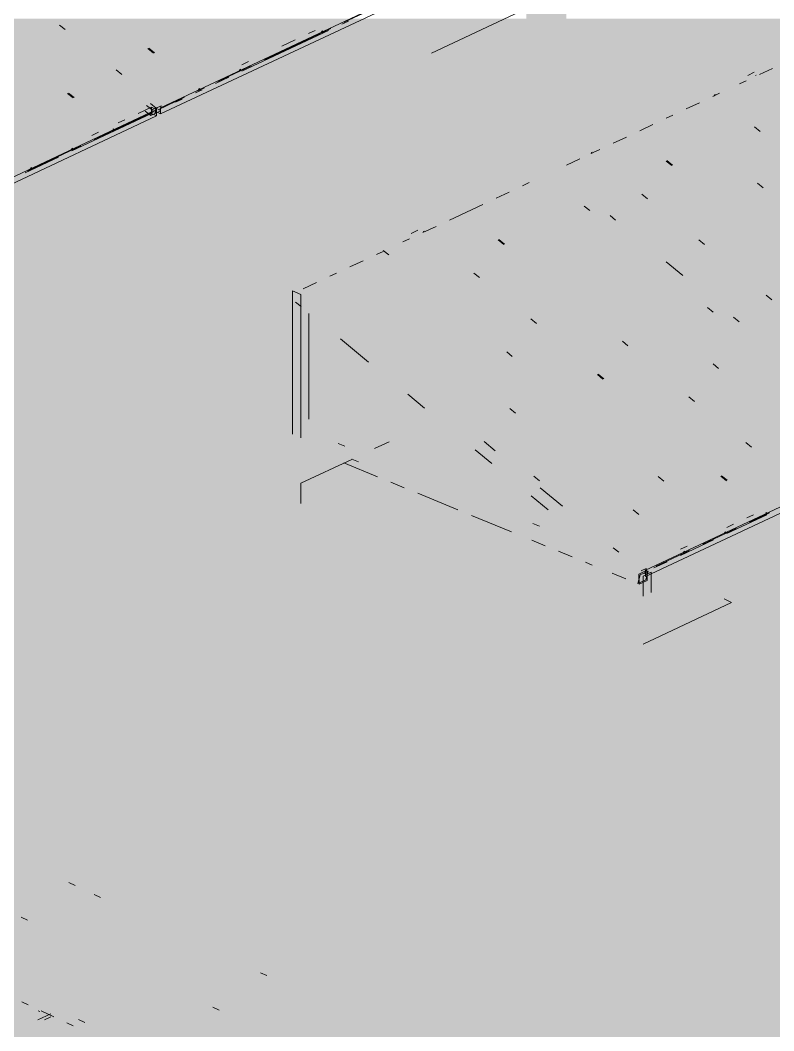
# Model space of a CAD drawing. Header units: millimetres. Extents: x 5 to 1315, y 5 to 292.
# Drawn here: x 1111.64 to 1117.88, y 227.29 to 235.65 of the extents above; entities that cross this region are included whole.
import ezdxf

# ---------------------------------------------------------------- set-up
doc = ezdxf.new("R2010")
doc.units = ezdxf.units.MM
doc.layers.add('EXISTING', color=7, linetype='Continuous')
doc.layers.add('IMAGES', color=7, linetype='Continuous')

# ---------------------------------------------------------------- blocks, each defined once
blk = doc.blocks.new('SHEET_03')
at = {"layer": 'EXISTING', "color": 250, "lineweight": 9}
for p, q in [((212.7993, 234.9302), (214.8357, 235.8862)), ((212.7993, 234.8781), (214.8357, 235.8342)), ((214.3195, 235.6374), (214.7599, 235.8441)), ((215.0427, 235.3828), (215.7761, 235.7272)), ((212.0102, 235.5767), (211.9635, 235.6138)), ((213.6591, 235.3274), (214.2095, 235.5857)), ((214.2987, 235.6212), (214.3537, 235.647)), ((213.4731, 235.2336), (214.1886, 235.5695)), ((213.9134, 235.4924), (213.8034, 235.4407)), ((214.0786, 235.5699), (214.0235, 235.544)), ((214.1336, 235.5638), (214.1319, 235.5565)), ((214.1319, 235.5565), (214.1386, 235.5596)), ((214.1403, 235.5669), (214.1336, 235.5638)), ((214.1386, 235.5596), (214.1403, 235.5669)), ((212.6949, 235.4194), (212.7416, 235.3823)), ((212.7483, 235.3855), (212.7015, 235.4225)), ((212.4775, 235.206), (212.4307, 235.243)), ((213.2738, 235.1465), (213.549, 235.2757)), ((213.4548, 235.2451), (213.4531, 235.2378)), ((213.4531, 235.2378), (213.4598, 235.241)), ((213.4614, 235.2482), (213.4548, 235.2451)), ((213.4598, 235.241), (213.4614, 235.2482)), ((213.5282, 235.3115), (213.4731, 235.2856)), ((217.756, 235.2043), (217.8661, 235.2559)), ((213.253, 235.1303), (213.3631, 235.1819)), ((217.7143, 235.2238), (217.6593, 235.198)), ((217.7235, 235.1961), (217.7302, 235.1993)), ((213.0879, 235.0527), (213.1429, 235.0786)), ((213.1087, 235.069), (213.1637, 235.0948)), ((213.1154, 235.0858), (213.1137, 235.0785)), ((213.1137, 235.0785), (213.1204, 235.0816)), ((213.122, 235.0889), (213.1154, 235.0858)), ((213.1204, 235.0816), (213.122, 235.0889)), ((217.5909, 235.1267), (217.6459, 235.1526)), ((212.0294, 235.048), (212.0762, 235.0109)), ((212.0828, 235.0141), (212.0361, 235.0511)), ((212.7785, 234.9139), (212.9986, 235.0173)), ((212.9228, 234.9752), (212.9778, 235.0011)), ((217.3707, 235.0234), (217.4258, 235.0492)), ((217.3823, 235.0296), (217.3841, 235.0368)), ((217.389, 235.0328), (217.3823, 235.0296)), ((217.3841, 235.0368), (217.3908, 235.0399)), ((217.3908, 235.0399), (217.389, 235.0328)), ((210.7296, 233.9585), (212.766, 234.9145)), ((212.7243, 234.9341), (212.6142, 234.8824)), ((212.6828, 234.9483), (212.7295, 234.9112)), ((212.7161, 234.964), (212.7629, 234.9269)), ((212.7295, 234.9112), (212.7191, 234.8658)), ((212.7243, 234.9341), (212.766, 234.9145)), ((212.7243, 234.882), (212.7243, 234.9341)), ((212.7712, 234.9308), (212.7295, 234.9112)), ((212.7629, 234.9269), (212.7524, 234.8814)), ((212.7607, 234.8853), (212.7712, 234.9308)), ((212.8045, 234.9464), (212.7629, 234.9269)), ((212.766, 234.9145), (212.766, 234.8625)), ((212.7941, 234.901), (212.8045, 234.9464)), ((212.7993, 234.8781), (212.7993, 234.9302)), ((217.1506, 234.92), (217.2606, 234.9717)), ((210.7296, 233.9064), (212.766, 234.8625)), ((212.0638, 234.572), (212.7243, 234.882)), ((212.2498, 234.6657), (212.7451, 234.8983)), ((212.5041, 234.8307), (212.4491, 234.8049)), ((212.7191, 234.8658), (212.6723, 234.9028)), ((212.7191, 234.8658), (212.7607, 234.8853)), ((212.766, 234.8625), (212.7243, 234.882)), ((212.7524, 234.8814), (212.7941, 234.901)), ((212.7576, 234.8977), (212.7993, 234.8781)), ((216.9854, 234.8425), (217.0405, 234.8684)), ((212.4099, 234.7546), (212.4032, 234.7514)), ((212.4082, 234.7473), (212.4099, 234.7546)), ((216.7653, 234.7392), (216.8754, 234.7908)), ((217.7625, 234.7344), (217.716, 234.7726)), ((212.284, 234.7274), (212.229, 234.7015)), ((216.5451, 234.6358), (216.6552, 234.6875)), ((211.6994, 234.4073), (212.1397, 234.6141)), ((212.0638, 234.5921), (212.0622, 234.5848)), ((212.0622, 234.5848), (212.0688, 234.5879)), ((212.0705, 234.5952), (212.0638, 234.5921)), ((212.0688, 234.5879), (212.0705, 234.5952)), ((216.38, 234.5583), (216.4351, 234.5841)), ((211.6786, 234.3911), (211.9538, 234.5203)), ((216.1599, 234.4549), (216.27, 234.5066)), ((216.3641, 234.5516), (216.3659, 234.5588)), ((216.3708, 234.5547), (216.3641, 234.5516)), ((216.3659, 234.5588), (216.3726, 234.5619)), ((216.3726, 234.5619), (216.3708, 234.5547)), ((216.9841, 234.489), (217.0305, 234.4508)), ((217.0372, 234.4539), (216.9907, 234.4921)), ((211.7244, 234.4327), (211.7228, 234.4255)), ((211.7228, 234.4255), (211.7294, 234.4286)), ((211.7311, 234.4359), (211.7244, 234.4327)), ((211.7294, 234.4286), (211.7311, 234.4359)), ((215.7963, 234.2842), (215.8513, 234.3101)), ((217.7416, 234.3046), (217.788, 234.2665)), ((215.5762, 234.1809), (215.6862, 234.2326)), ((216.784, 234.2151), (216.8305, 234.1769)), ((215.1909, 234), (215.4661, 234.1292)), ((216.3056, 234.1166), (216.3521, 234.0785)), ((216.5665, 233.9991), (216.52, 234.0373)), ((214.9291, 233.9162), (214.874, 233.8904)), ((214.9707, 233.8967), (215.0808, 233.9483)), ((214.9732, 233.8986), (214.975, 233.9058)), ((214.975, 233.9058), (214.9817, 233.9089)), ((214.8056, 233.8191), (214.8607, 233.845)), ((215.5931, 233.836), (215.6396, 233.7978)), ((215.6462, 233.8009), (215.5998, 233.8391)), ((217.3017, 233.7982), (217.2553, 233.8363)), ((214.5855, 233.7158), (214.6405, 233.7416)), ((214.6887, 233.7114), (214.6423, 233.7496)), ((214.3653, 233.6124), (214.4754, 233.6641)), ((217.1239, 233.5409), (216.9846, 233.6554)), ((213.98, 233.4316), (214.0901, 233.4832)), ((214.2002, 233.5349), (214.2552, 233.5608)), ((215.3931, 233.5621), (215.4395, 233.5239)), ((213.8925, 233.4153), (213.9592, 233.384)), ((213.8925, 232.2289), (213.8925, 233.4153)), ((213.9633, 233.284), (213.9168, 233.3222)), ((213.9592, 233.384), (213.9592, 232.1976)), ((217.8592, 233.3399), (217.8127, 233.3781)), ((217.3276, 233.2765), (217.3741, 233.2383)), ((214.0259, 232.3538), (214.0259, 233.228)), ((215.9108, 233.1451), (215.8643, 233.1833)), ((217.5885, 233.159), (217.542, 233.1972)), ((214.5207, 232.8258), (214.2884, 233.0167)), ((216.6683, 232.9608), (216.6218, 232.999)), ((215.7107, 232.8712), (215.6643, 232.9094)), ((217.3726, 232.8115), (217.4191, 232.7733)), ((216.4151, 232.7219), (216.4615, 232.6838)), ((216.4682, 232.6869), (216.4218, 232.7251)), ((214.9853, 232.4439), (214.8459, 232.5585)), ((217.1726, 232.5376), (217.219, 232.4994)), ((215.6898, 232.4415), (215.7363, 232.4033)), ((214.3244, 232.1291), (214.2688, 232.152)), ((214.5704, 232.1091), (214.6926, 232.1665)), ((215.477, 232.1677), (215.57, 232.0913)), ((217.6903, 232.1207), (217.6438, 232.1588)), ((215.5427, 231.9857), (215.4034, 232.1002)), ((213.9592, 231.8221), (214.387, 232.023)), ((214.5942, 231.8763), (214.3164, 231.9904)), ((214.4386, 231.9989), (214.3831, 232.0217)), ((216.8138, 231.1021), (218.8502, 232.0581)), ((216.8138, 231.0501), (218.8502, 232.0061)), ((213.9592, 231.8221), (213.9592, 231.6556)), ((214.8165, 231.785), (214.7053, 231.8306)), ((215.9368, 231.8436), (215.8904, 231.8818)), ((216.965, 231.8402), (216.9185, 231.8784)), ((217.4371, 231.8818), (217.4836, 231.8436)), ((217.4902, 231.8468), (217.4438, 231.8849)), ((215.261, 231.6024), (214.9276, 231.7393)), ((215.9416, 231.7858), (216.1274, 231.6331)), ((216.0073, 231.6038), (215.8679, 231.7183)), ((216.7118, 231.6013), (216.7583, 231.5631)), ((217.4876, 231.4055), (217.8179, 231.5606)), ((217.7078, 231.5609), (217.6527, 231.5351)), ((217.6736, 231.4993), (217.8387, 231.5768)), ((217.8154, 231.5794), (217.8087, 231.5763)), ((217.8136, 231.5723), (217.8154, 231.5794)), ((215.7055, 231.4199), (215.3721, 231.5568)), ((215.9357, 231.4673), (215.8801, 231.4902)), ((217.5427, 231.4834), (217.4876, 231.4576)), ((217.2883, 231.3184), (217.5635, 231.4476)), ((217.4693, 231.417), (217.4675, 231.4098)), ((217.4675, 231.4098), (217.4742, 231.4129)), ((217.476, 231.4201), (217.4693, 231.417)), ((217.4742, 231.4129), (217.476, 231.4201)), ((215.9833, 231.3058), (215.8722, 231.3514)), ((217.1024, 231.2247), (217.3776, 231.3539)), ((216.2056, 231.2145), (216.0944, 231.2601)), ((216.5455, 231.2894), (216.592, 231.2512)), ((216.903, 231.1375), (217.1782, 231.2667)), ((217.1574, 231.3025), (217.1024, 231.2767)), ((217.1299, 231.2576), (217.1281, 231.2505)), ((217.1281, 231.2505), (217.1348, 231.2536)), ((217.1366, 231.2608), (217.1299, 231.2576)), ((217.1348, 231.2536), (217.1366, 231.2608)), ((216.3722, 231.146), (216.3167, 231.1688)), ((216.8822, 231.1213), (216.9923, 231.173)), ((216.6501, 231.0319), (216.5389, 231.0775)), ((216.7687, 231.0644), (216.7506, 230.9928)), ((216.8247, 231.1022), (216.7581, 231.0709)), ((216.7581, 231.0709), (216.7612, 230.9863)), ((216.8354, 231.0957), (216.7687, 231.0644)), ((216.8195, 231.118), (216.7778, 231.0985)), ((216.793, 231.0546), (216.8596, 231.0859)), ((216.8081, 231.0733), (216.8195, 231.118)), ((216.8138, 231.0501), (216.8138, 231.1021)), ((216.8172, 231.0241), (216.8354, 231.0957)), ((216.8279, 231.0176), (216.8247, 231.1022)), ((216.8596, 230.9193), (216.8596, 231.0859)), ((216.7506, 230.9928), (216.8172, 231.0241)), ((216.7612, 230.9863), (216.8279, 231.0176)), ((216.793, 231.0546), (216.793, 230.888)), ((216.793, 230.9507), (216.793, 231.0339)), ((216.793, 230.4918), (217.5264, 230.8361)), ((217.5264, 230.8361), (217.4653, 230.8648)), ((212.0914, 228.4928), (212.0385, 228.5177)), ((212.303, 228.3935), (212.2501, 228.4183)), ((211.6442, 228.2332), (211.6971, 228.2084)), ((213.6783, 227.7478), (213.6254, 227.7726)), ((211.7043, 227.5077), (211.6513, 227.5326)), ((213.2311, 227.4882), (213.284, 227.4634)), ((211.7843, 227.3831), (211.8909, 227.4332)), ((211.7855, 227.4571), (211.7989, 227.4508)), ((211.9164, 227.4081), (211.8104, 227.4579)), ((211.8376, 227.3832), (211.8909, 227.4082)), ((212.1732, 227.3605), (212.1203, 227.3853)), ((212.0754, 227.3335), (212.0224, 227.3584))]:
    blk.add_line(p, q, dxfattribs=at)
at = {"layer": 'IMAGES', "color": 7}
for points in [[(215.8258, 235.5), (215.9924, 235.5), (215.8258, 235.8333), (215.9924, 235.8333)], [(215.9924, 235.5), (216.1591, 235.5), (215.9924, 235.8333), (216.1591, 235.8333)], [(211.4933, 235.5), (212.993, 235.5), (211.4933, 235.6667), (212.993, 235.6667)], [(212.993, 235.5), (213.1596, 235.5), (212.993, 235.6667), (213.1596, 235.6667)], [(213.1596, 235.5), (214.1595, 235.5), (213.1596, 235.6667), (214.1595, 235.6667)], [(214.1595, 235.5), (214.3261, 235.5), (214.1595, 235.6667), (214.3261, 235.6667)], [(214.3261, 235.5), (214.4927, 235.5), (214.3261, 235.6667), (214.4927, 235.6667)], [(214.4927, 235.5), (215.8258, 235.5), (214.4927, 235.6667), (215.8258, 235.6667)], [(216.1591, 235.5), (217.9921, 235.5), (216.1591, 235.6667), (217.9921, 235.6667)], [(210.6601, 235.3333), (211.9932, 235.3333), (210.6601, 235.5), (211.9932, 235.5)], [(211.9932, 235.3333), (212.3265, 235.3333), (211.9932, 235.5), (212.3265, 235.5)], [(212.3265, 235.3333), (213.4929, 235.3333), (212.3265, 235.5), (213.4929, 235.5)], [(213.4929, 235.3333), (213.8262, 235.3333), (213.4929, 235.5), (213.8262, 235.5)], [(213.8262, 235.3333), (213.9928, 235.3333), (213.8262, 235.5), (213.9928, 235.5)], [(213.9928, 235.3333), (214.1595, 235.3333), (213.9928, 235.5), (214.1595, 235.5)], [(214.1595, 235.3333), (214.3261, 235.3333), (214.1595, 235.5), (214.3261, 235.5)], [(214.3261, 235.3333), (214.4927, 235.3333), (214.3261, 235.5), (214.4927, 235.5)], [(214.4927, 235.3333), (214.6594, 235.3333), (214.4927, 235.5), (214.6594, 235.5)], [(214.6594, 235.3333), (215.3259, 235.3333), (214.6594, 235.5), (215.3259, 235.5)], [(215.3259, 235.3333), (215.4925, 235.3333), (215.3259, 235.5), (215.4925, 235.5)], [(215.4925, 235.3333), (215.6592, 235.3333), (215.4925, 235.5), (215.6592, 235.5)], [(215.6592, 235.3333), (215.8258, 235.3333), (215.6592, 235.5), (215.8258, 235.5)], [(215.8258, 235.3333), (215.9924, 235.3333), (215.8258, 235.5), (215.9924, 235.5)], [(215.9924, 235.3333), (217.6588, 235.3333), (215.9924, 235.5), (217.6588, 235.5)], [(217.6588, 235.3333), (217.9921, 235.3333), (217.6588, 235.5), (217.9921, 235.5)], [(209.1604, 235.1667), (212.1598, 235.1667), (209.1604, 235.3333), (212.1598, 235.3333)], [(212.1598, 235.1667), (212.3265, 235.1667), (212.1598, 235.3333), (212.3265, 235.3333)], [(212.3265, 235.1667), (212.8264, 235.1667), (212.3265, 235.3333), (212.8264, 235.3333)], [(212.8264, 234.8333), (212.993, 234.8333), (212.8264, 235.3333), (212.993, 235.3333)], [(212.993, 235.1667), (213.1596, 235.1667), (212.993, 235.3333), (213.1596, 235.3333)], [(213.1596, 235.1667), (213.4929, 235.1667), (213.1596, 235.3333), (213.4929, 235.3333)], [(213.4929, 235.1667), (213.8262, 235.1667), (213.4929, 235.3333), (213.8262, 235.3333)], [(213.8262, 235.1667), (213.9928, 235.1667), (213.8262, 235.3333), (213.9928, 235.3333)], [(213.9928, 235.1667), (214.1595, 235.1667), (213.9928, 235.3333), (214.1595, 235.3333)], [(214.1595, 235.1667), (214.3261, 235.1667), (214.1595, 235.3333), (214.3261, 235.3333)], [(214.3261, 235.1667), (214.4927, 235.1667), (214.3261, 235.3333), (214.4927, 235.3333)], [(214.4927, 235.1667), (214.6594, 235.1667), (214.4927, 235.3333), (214.6594, 235.3333)], [(214.6594, 235.1667), (214.826, 235.1667), (214.6594, 235.3333), (214.826, 235.3333)], [(214.826, 235.1667), (215.1593, 235.1667), (214.826, 235.3333), (215.1593, 235.3333)], [(215.1593, 235.1667), (215.3259, 235.1667), (215.1593, 235.3333), (215.3259, 235.3333)], [(215.3259, 235.1667), (215.4925, 235.1667), (215.3259, 235.3333), (215.4925, 235.3333)], [(215.4925, 235.1667), (215.6592, 235.1667), (215.4925, 235.3333), (215.6592, 235.3333)], [(215.6592, 235.1667), (215.8258, 235.1667), (215.6592, 235.3333), (215.8258, 235.3333)], [(215.8258, 235.1667), (217.3255, 235.1667), (215.8258, 235.3333), (217.3255, 235.3333)], [(217.3255, 235.1667), (217.4922, 235.1667), (217.3255, 235.3333), (217.4922, 235.3333)], [(217.4922, 235.1667), (217.6588, 235.1667), (217.4922, 235.3333), (217.6588, 235.3333)], [(217.6588, 235.1667), (217.9921, 235.1667), (217.6588, 235.3333), (217.9921, 235.3333)], [(210.4935, 235), (212.3265, 235), (210.4935, 235.1667), (212.3265, 235.1667)], [(212.3265, 235), (212.4931, 235), (212.3265, 235.1667), (212.4931, 235.1667)], [(212.4931, 235), (212.6597, 235), (212.4931, 235.1667), (212.6597, 235.1667)], [(212.6597, 234.8333), (212.8264, 234.8333), (212.6597, 235.1667), (212.8264, 235.1667)], [(212.993, 235), (213.3263, 235), (212.993, 235.1667), (213.3263, 235.1667)], [(213.3263, 235), (213.6595, 235), (213.3263, 235.1667), (213.6595, 235.1667)], [(213.6595, 235), (213.8262, 235), (213.6595, 235.1667), (213.8262, 235.1667)], [(213.8262, 235), (213.9928, 235), (213.8262, 235.1667), (213.9928, 235.1667)], [(213.9928, 235), (214.1595, 235), (213.9928, 235.1667), (214.1595, 235.1667)], [(214.1595, 235), (214.6594, 235), (214.1595, 235.1667), (214.6594, 235.1667)], [(214.6594, 235), (214.826, 235), (214.6594, 235.1667), (214.826, 235.1667)], [(214.826, 235), (215.1593, 235), (214.826, 235.1667), (215.1593, 235.1667)], [(215.1593, 235), (215.4925, 235), (215.1593, 235.1667), (215.4925, 235.1667)], [(215.4925, 235), (216.8256, 235), (215.4925, 235.1667), (216.8256, 235.1667)], [(216.8256, 235), (217.1589, 235), (216.8256, 235.1667), (217.1589, 235.1667)], [(217.1589, 235), (217.3255, 235), (217.1589, 235.1667), (217.3255, 235.1667)], [(217.3255, 235), (217.4922, 235), (217.3255, 235.1667), (217.4922, 235.1667)], [(217.4922, 235), (217.6588, 235), (217.4922, 235.1667), (217.6588, 235.1667)], [(217.6588, 235), (218.3253, 235), (217.6588, 235.1667), (218.3253, 235.1667)], [(211.4933, 234.8333), (211.8266, 234.8333), (211.4933, 235), (211.8266, 235)], [(211.8266, 234.8333), (212.3265, 234.8333), (211.8266, 235), (212.3265, 235)], [(212.3265, 234.8333), (212.6597, 234.8333), (212.3265, 235), (212.6597, 235)], [(212.993, 234.8333), (213.1596, 234.8333), (212.993, 235), (213.1596, 235)], [(213.1596, 234.8333), (213.3263, 234.8333), (213.1596, 235), (213.3263, 235)], [(213.3263, 234.8333), (213.4929, 234.8333), (213.3263, 235), (213.4929, 235)], [(213.4929, 234.8333), (213.8262, 234.8333), (213.4929, 235), (213.8262, 235)], [(213.8262, 234.8333), (216.4924, 234.8333), (213.8262, 235), (216.4924, 235)], [(216.4924, 234.8333), (216.659, 234.8333), (216.4924, 235), (216.659, 235)], [(216.659, 234.8333), (216.8256, 234.8333), (216.659, 235), (216.8256, 235)], [(216.8256, 234.8333), (216.9923, 234.8333), (216.8256, 235), (216.9923, 235)], [(216.9923, 234.8333), (217.1589, 234.8333), (216.9923, 235), (217.1589, 235)], [(217.1589, 234.8333), (217.3255, 234.8333), (217.1589, 235), (217.3255, 235)], [(217.3255, 234.8333), (218.3253, 234.8333), (217.3255, 235), (218.3253, 235)], [(210.9934, 234.6667), (212.1598, 234.6667), (210.9934, 234.8333), (212.1598, 234.8333)], [(212.1598, 234.6667), (212.4931, 234.6667), (212.1598, 234.8333), (212.4931, 234.8333)], [(212.4931, 234.6667), (212.6597, 234.6667), (212.4931, 234.8333), (212.6597, 234.8333)], [(212.6597, 234.6667), (212.8264, 234.6667), (212.6597, 234.8333), (212.8264, 234.8333)], [(212.8264, 234.6667), (212.993, 234.6667), (212.8264, 234.8333), (212.993, 234.8333)], [(212.993, 234.6667), (213.1596, 234.6667), (212.993, 234.8333), (213.1596, 234.8333)], [(213.1596, 234.6667), (213.3263, 234.6667), (213.1596, 234.8333), (213.3263, 234.8333)], [(213.3263, 234.6667), (216.3257, 234.6667), (213.3263, 234.8333), (216.3257, 234.8333)], [(216.3257, 234.6667), (216.4924, 234.6667), (216.3257, 234.8333), (216.4924, 234.8333)], [(216.4924, 234.6667), (216.659, 234.6667), (216.4924, 234.8333), (216.659, 234.8333)], [(216.659, 234.6667), (216.8256, 234.6667), (216.659, 234.8333), (216.8256, 234.8333)], [(216.8256, 234.6667), (216.9923, 234.6667), (216.8256, 234.8333), (216.9923, 234.8333)], [(216.9923, 234.6667), (218.1587, 234.6667), (216.9923, 234.8333), (218.1587, 234.8333)], [(211.4933, 234.5), (211.8266, 234.5), (211.4933, 234.6667), (211.8266, 234.6667)], [(211.8266, 234.5), (211.9932, 234.5), (211.8266, 234.6667), (211.9932, 234.6667)], [(211.9932, 234.5), (212.1598, 234.5), (211.9932, 234.6667), (212.1598, 234.6667)], [(212.1598, 234.5), (212.3265, 234.5), (212.1598, 234.6667), (212.3265, 234.6667)], [(212.3265, 234.5), (212.4931, 234.5), (212.3265, 234.6667), (212.4931, 234.6667)], [(212.4931, 234.5), (212.6597, 234.5), (212.4931, 234.6667), (212.6597, 234.6667)], [(212.6597, 234.5), (212.8264, 234.5), (212.6597, 234.6667), (212.8264, 234.6667)], [(212.8264, 234.5), (212.993, 234.5), (212.8264, 234.6667), (212.993, 234.6667)], [(212.993, 234.5), (215.9924, 234.5), (212.993, 234.6667), (215.9924, 234.6667)], [(215.9924, 234.5), (216.1591, 234.5), (215.9924, 234.6667), (216.1591, 234.6667)], [(216.1591, 234.5), (216.3257, 234.5), (216.1591, 234.6667), (216.3257, 234.6667)], [(216.3257, 234.5), (216.4924, 234.5), (216.3257, 234.6667), (216.4924, 234.6667)], [(216.4924, 234.3333), (216.659, 234.3333), (216.4924, 234.6667), (216.659, 234.6667)], [(216.659, 234.5), (217.3255, 234.5), (216.659, 234.6667), (217.3255, 234.6667)], [(217.3255, 234.5), (217.4922, 234.5), (217.3255, 234.6667), (217.4922, 234.6667)], [(217.4922, 234.5), (218.8253, 234.5), (217.4922, 234.6667), (218.8253, 234.6667)], [(211.4933, 234.3333), (211.8266, 234.3333), (211.4933, 234.5), (211.8266, 234.5)], [(211.8266, 234.3333), (211.9932, 234.3333), (211.8266, 234.5), (211.9932, 234.5)], [(211.9932, 234.3333), (212.1598, 234.3333), (211.9932, 234.5), (212.1598, 234.5)], [(212.1598, 234.3333), (212.3265, 234.3333), (212.1598, 234.5), (212.3265, 234.5)], [(212.3265, 234.3333), (212.6597, 234.3333), (212.3265, 234.5), (212.6597, 234.5)], [(212.6597, 234.3333), (215.3259, 234.3333), (212.6597, 234.5), (215.3259, 234.5)], [(215.3259, 234.3333), (215.4925, 234.3333), (215.3259, 234.5), (215.4925, 234.5)], [(215.4925, 234.3333), (215.6592, 234.3333), (215.4925, 234.5), (215.6592, 234.5)], [(215.6592, 234.3333), (215.8258, 234.3333), (215.6592, 234.5), (215.8258, 234.5)], [(215.8258, 234.3333), (215.9924, 234.3333), (215.8258, 234.5), (215.9924, 234.5)], [(215.9924, 234.3333), (216.1591, 234.3333), (215.9924, 234.5), (216.1591, 234.5)], [(216.1591, 234.3333), (216.3257, 234.3333), (216.1591, 234.5), (216.3257, 234.5)], [(216.3257, 234.3333), (216.4924, 234.3333), (216.3257, 234.5), (216.4924, 234.5)], [(216.659, 234.3333), (218.6586, 234.3333), (216.659, 234.5), (218.6586, 234.5)], [(211.4933, 234.1667), (211.8266, 234.1667), (211.4933, 234.3333), (211.8266, 234.3333)], [(211.8266, 234.1667), (211.9932, 234.1667), (211.8266, 234.3333), (211.9932, 234.3333)], [(211.9932, 234.1667), (212.1598, 234.1667), (211.9932, 234.3333), (212.1598, 234.3333)], [(212.1598, 234.1667), (212.3265, 234.1667), (212.1598, 234.3333), (212.3265, 234.3333)], [(212.3265, 234.1667), (215.1593, 234.1667), (212.3265, 234.3333), (215.1593, 234.3333)], [(215.1593, 234.1667), (215.3259, 234.1667), (215.1593, 234.3333), (215.3259, 234.3333)], [(215.3259, 234.1667), (215.4925, 234.1667), (215.3259, 234.3333), (215.4925, 234.3333)], [(215.4925, 234.1667), (215.6592, 234.1667), (215.4925, 234.3333), (215.6592, 234.3333)], [(215.6592, 234.1667), (215.8258, 234.1667), (215.6592, 234.3333), (215.8258, 234.3333)], [(215.8258, 234.1667), (215.9924, 234.1667), (215.8258, 234.3333), (215.9924, 234.3333)], [(215.9924, 234.1667), (217.8254, 234.1667), (215.9924, 234.3333), (217.8254, 234.3333)], [(217.8254, 234), (217.9921, 234), (217.8254, 234.3333), (217.9921, 234.3333)], [(211.4933, 234), (211.6599, 234), (211.4933, 234.1667), (211.6599, 234.1667)], [(211.6599, 234), (211.8266, 234), (211.6599, 234.1667), (211.8266, 234.1667)], [(211.8266, 234), (211.9932, 234), (211.8266, 234.1667), (211.9932, 234.1667)], [(211.9932, 234), (214.826, 234), (211.9932, 234.1667), (214.826, 234.1667)], [(214.826, 234), (215.1593, 234), (214.826, 234.1667), (215.1593, 234.1667)], [(215.1593, 234), (215.3259, 234), (215.1593, 234.1667), (215.3259, 234.1667)], [(215.3259, 234), (215.4925, 234), (215.3259, 234.1667), (215.4925, 234.1667)], [(215.4925, 234), (217.8254, 234), (215.4925, 234.1667), (217.8254, 234.1667)], [(211.4933, 233.8333), (211.6599, 233.8333), (211.4933, 234), (211.6599, 234)], [(211.6599, 233.8333), (214.4927, 233.8333), (211.6599, 234), (214.4927, 234)], [(214.4927, 233.8333), (214.6594, 233.8333), (214.4927, 234), (214.6594, 234)], [(214.6594, 233.8333), (214.826, 233.8333), (214.6594, 234), (214.826, 234)], [(214.826, 233.8333), (215.1593, 233.8333), (214.826, 234), (215.1593, 234)], [(215.1593, 233.8333), (216.4924, 233.8333), (215.1593, 234), (216.4924, 234)], [(216.4924, 233.8333), (216.659, 233.8333), (216.4924, 234), (216.659, 234)], [(216.659, 233.8333), (216.9923, 233.8333), (216.659, 234), (216.9923, 234)], [(216.9923, 233.8333), (217.1589, 233.8333), (216.9923, 234), (217.1589, 234)], [(217.1589, 233.8333), (217.6588, 233.8333), (217.1589, 234), (217.6588, 234)], [(217.6588, 233.8333), (217.8254, 233.8333), (217.6588, 234), (217.8254, 234)], [(217.8254, 233.8333), (219.1585, 233.8333), (217.8254, 234), (219.1585, 234)], [(211.4933, 233.5), (211.6599, 233.5), (211.4933, 233.8333), (211.6599, 233.8333)], [(211.6599, 233.5), (211.8266, 233.5), (211.6599, 233.8333), (211.8266, 233.8333)], [(211.8266, 233.6667), (213.9928, 233.6667), (211.8266, 233.8333), (213.9928, 233.8333)], [(213.9928, 233.6667), (214.1595, 233.6667), (213.9928, 233.8333), (214.1595, 233.8333)], [(214.1595, 233.6667), (214.4927, 233.6667), (214.1595, 233.8333), (214.4927, 233.8333)], [(214.4927, 233.6667), (214.6594, 233.6667), (214.4927, 233.8333), (214.6594, 233.8333)], [(214.6594, 233.6667), (214.826, 233.6667), (214.6594, 233.8333), (214.826, 233.8333)], [(214.826, 233.6667), (214.9926, 233.6667), (214.826, 233.8333), (214.9926, 233.8333)], [(214.9926, 233.6667), (215.1593, 233.6667), (214.9926, 233.8333), (215.1593, 233.8333)], [(215.1593, 233.6667), (215.6592, 233.6667), (215.1593, 233.8333), (215.6592, 233.8333)], [(215.6592, 233.6667), (215.8258, 233.6667), (215.6592, 233.8333), (215.8258, 233.8333)], [(215.8258, 233.6667), (216.659, 233.6667), (215.8258, 233.8333), (216.659, 233.8333)], [(216.659, 233.6667), (216.8256, 233.6667), (216.659, 233.8333), (216.8256, 233.8333)], [(216.8256, 233.6667), (218.3253, 233.6667), (216.8256, 233.8333), (218.3253, 233.8333)], [(211.8266, 233.5), (213.8262, 233.5), (211.8266, 233.6667), (213.8262, 233.6667)], [(213.8262, 233.5), (213.9928, 233.5), (213.8262, 233.6667), (213.9928, 233.6667)], [(213.9928, 233.5), (214.1595, 233.5), (213.9928, 233.6667), (214.1595, 233.6667)], [(214.1595, 233.5), (214.3261, 233.5), (214.1595, 233.6667), (214.3261, 233.6667)], [(214.3261, 233.5), (214.4927, 233.5), (214.3261, 233.6667), (214.4927, 233.6667)], [(214.4927, 233.5), (216.9923, 233.5), (214.4927, 233.6667), (216.9923, 233.6667)], [(216.9923, 233.3333), (217.1589, 233.3333), (216.9923, 233.6667), (217.1589, 233.6667)], [(217.1589, 233.5), (217.4922, 233.5), (217.1589, 233.6667), (217.4922, 233.6667)], [(217.4922, 233.5), (217.6588, 233.5), (217.4922, 233.6667), (217.6588, 233.6667)], [(217.6588, 233.5), (219.6584, 233.5), (217.6588, 233.6667), (219.6584, 233.6667)], [(211.4933, 233.3333), (211.6599, 233.3333), (211.4933, 233.5), (211.6599, 233.5)], [(211.6599, 233.3333), (213.6595, 233.3333), (211.6599, 233.5), (213.6595, 233.5)], [(213.6595, 233.3333), (213.8262, 233.3333), (213.6595, 233.5), (213.8262, 233.5)], [(213.8262, 233.3333), (214.1595, 233.3333), (213.8262, 233.5), (214.1595, 233.5)], [(214.1595, 233.3333), (215.4925, 233.3333), (214.1595, 233.5), (215.4925, 233.5)], [(215.4925, 233.3333), (215.6592, 233.3333), (215.4925, 233.5), (215.6592, 233.5)], [(215.6592, 233.3333), (216.9923, 233.3333), (215.6592, 233.5), (216.9923, 233.5)], [(217.1589, 233.3333), (218.1587, 233.3333), (217.1589, 233.5), (218.1587, 233.5)], [(211.4933, 233.1667), (213.8262, 233.1667), (211.4933, 233.3333), (213.8262, 233.3333)], [(213.8262, 233.1667), (213.9928, 233.1667), (213.8262, 233.3333), (213.9928, 233.3333)], [(213.9928, 233.1667), (214.3261, 233.1667), (213.9928, 233.3333), (214.3261, 233.3333)], [(214.3261, 233.1667), (216.1591, 233.1667), (214.3261, 233.3333), (216.1591, 233.3333)], [(216.1591, 233.1667), (216.4924, 233.1667), (216.1591, 233.3333), (216.4924, 233.3333)], [(216.4924, 233.1667), (218.8253, 233.1667), (216.4924, 233.3333), (218.8253, 233.3333)], [(211.16, 233), (213.8262, 233), (211.16, 233.1667), (213.8262, 233.1667)], [(213.8262, 233), (213.9928, 233), (213.8262, 233.1667), (213.9928, 233.1667)], [(213.9928, 233), (214.1595, 233), (213.9928, 233.1667), (214.1595, 233.1667)], [(214.1595, 233), (214.4927, 233), (214.1595, 233.1667), (214.4927, 233.1667)], [(214.4927, 233), (216.8256, 233), (214.4927, 233.1667), (216.8256, 233.1667)], [(216.8256, 233), (216.9923, 233), (216.8256, 233.1667), (216.9923, 233.1667)], [(216.9923, 233), (217.4922, 233), (216.9923, 233.1667), (217.4922, 233.1667)], [(217.4922, 233), (217.8254, 233), (217.4922, 233.1667), (217.8254, 233.1667)], [(217.8254, 233), (218.6586, 233), (217.8254, 233.1667), (218.6586, 233.1667)], [(203.3281, 232.8333), (213.8262, 232.8333), (203.3281, 233), (213.8262, 233)], [(213.8262, 232.5), (213.9928, 232.5), (213.8262, 233), (213.9928, 233)], [(213.9928, 232.5), (214.1595, 232.5), (213.9928, 233), (214.1595, 233)], [(214.1595, 232.8333), (214.3261, 232.8333), (214.1595, 233), (214.3261, 233)], [(214.3261, 232.8333), (214.6594, 232.8333), (214.3261, 233), (214.6594, 233)], [(214.6594, 232.8333), (215.9924, 232.8333), (214.6594, 233), (215.9924, 233)], [(215.9924, 232.8333), (216.1591, 232.8333), (215.9924, 233), (216.1591, 233)], [(216.1591, 232.8333), (216.659, 232.8333), (216.1591, 233), (216.659, 233)], [(216.659, 232.8333), (216.8256, 232.8333), (216.659, 233), (216.8256, 233)], [(216.8256, 232.8333), (217.6588, 232.8333), (216.8256, 233), (217.6588, 233)], [(217.6588, 232.8333), (217.8254, 232.8333), (217.6588, 233), (217.8254, 233)], [(217.8254, 232.8333), (219.3252, 232.8333), (217.8254, 233), (219.3252, 233)], [(203.6614, 232.6667), (213.8262, 232.6667), (203.6614, 232.8333), (213.8262, 232.8333)], [(214.1595, 232.6667), (214.3261, 232.6667), (214.1595, 232.8333), (214.3261, 232.8333)], [(214.3261, 232.6667), (214.4927, 232.6667), (214.3261, 232.8333), (214.4927, 232.8333)], [(214.4927, 232.6667), (214.6594, 232.6667), (214.4927, 232.8333), (214.6594, 232.8333)], [(214.6594, 232.5), (214.826, 232.5), (214.6594, 232.8333), (214.826, 232.8333)], [(214.826, 232.6667), (215.1593, 232.6667), (214.826, 232.8333), (215.1593, 232.8333)], [(215.1593, 232.6667), (215.3259, 232.6667), (215.1593, 232.8333), (215.3259, 232.8333)], [(215.3259, 232.6667), (217.4922, 232.6667), (215.3259, 232.8333), (217.4922, 232.8333)], [(217.4922, 232.6667), (217.6588, 232.6667), (217.4922, 232.8333), (217.6588, 232.8333)], [(217.6588, 232.6667), (217.9921, 232.6667), (217.6588, 232.8333), (217.9921, 232.8333)], [(204.1613, 232.5), (213.4929, 232.5), (204.1613, 232.6667), (213.4929, 232.6667)], [(213.4929, 232.5), (213.6595, 232.5), (213.4929, 232.6667), (213.6595, 232.6667)], [(213.6595, 232.5), (213.8262, 232.5), (213.6595, 232.6667), (213.8262, 232.6667)], [(214.1595, 232.5), (214.4927, 232.5), (214.1595, 232.6667), (214.4927, 232.6667)], [(214.4927, 232.5), (214.6594, 232.5), (214.4927, 232.6667), (214.6594, 232.6667)], [(214.826, 232.5), (214.9926, 232.5), (214.826, 232.6667), (214.9926, 232.6667)], [(214.9926, 232.5), (215.1593, 232.5), (214.9926, 232.6667), (215.1593, 232.6667)], [(215.1593, 232.5), (217.9921, 232.5), (215.1593, 232.6667), (217.9921, 232.6667)], [(204.328, 232.3333), (213.1596, 232.3333), (204.328, 232.5), (213.1596, 232.5)], [(213.1596, 232.3333), (213.3263, 232.3333), (213.1596, 232.5), (213.3263, 232.5)], [(213.3263, 232.3333), (213.4929, 232.3333), (213.3263, 232.5), (213.4929, 232.5)], [(213.4929, 232.3333), (213.6595, 232.3333), (213.4929, 232.5), (213.6595, 232.5)], [(213.6595, 232.3333), (213.8262, 232.3333), (213.6595, 232.5), (213.8262, 232.5)], [(213.8262, 232.3333), (214.1595, 232.3333), (213.8262, 232.5), (214.1595, 232.5)], [(214.1595, 232.3333), (214.3261, 232.3333), (214.1595, 232.5), (214.3261, 232.5)], [(214.3261, 232.3333), (214.4927, 232.3333), (214.3261, 232.5), (214.4927, 232.5)], [(214.4927, 232.3333), (214.826, 232.3333), (214.4927, 232.5), (214.826, 232.5)], [(214.826, 232.3333), (214.9926, 232.3333), (214.826, 232.5), (214.9926, 232.5)], [(214.9926, 232.3333), (215.1593, 232.3333), (214.9926, 232.5), (215.1593, 232.5)], [(215.1593, 232.3333), (215.3259, 232.3333), (215.1593, 232.5), (215.3259, 232.5)], [(215.3259, 232.3333), (216.659, 232.3333), (215.3259, 232.5), (216.659, 232.5)], [(216.659, 232.3333), (216.8256, 232.3333), (216.659, 232.5), (216.8256, 232.5)], [(216.8256, 232.3333), (217.3255, 232.3333), (216.8256, 232.5), (217.3255, 232.5)], [(217.3255, 232.3333), (217.4922, 232.3333), (217.3255, 232.5), (217.4922, 232.5)], [(217.4922, 232.3333), (218.1587, 232.3333), (217.4922, 232.5), (218.1587, 232.5)], [(204.6612, 232.1667), (212.993, 232.1667), (204.6612, 232.3333), (212.993, 232.3333)], [(212.993, 232), (213.1596, 232), (212.993, 232.3333), (213.1596, 232.3333)], [(213.1596, 232.1667), (213.3263, 232.1667), (213.1596, 232.3333), (213.3263, 232.3333)], [(213.3263, 232.1667), (213.4929, 232.1667), (213.3263, 232.3333), (213.4929, 232.3333)], [(213.4929, 232.1667), (213.9928, 232.1667), (213.4929, 232.3333), (213.9928, 232.3333)], [(213.9928, 232.1667), (214.1595, 232.1667), (213.9928, 232.3333), (214.1595, 232.3333)], [(214.1595, 232.1667), (214.4927, 232.1667), (214.1595, 232.3333), (214.4927, 232.3333)], [(214.4927, 232), (214.6594, 232), (214.4927, 232.3333), (214.6594, 232.3333)], [(214.6594, 232.1667), (214.826, 232.1667), (214.6594, 232.3333), (214.826, 232.3333)], [(214.826, 232.1667), (214.9926, 232.1667), (214.826, 232.3333), (214.9926, 232.3333)], [(214.9926, 232.1667), (215.4925, 232.1667), (214.9926, 232.3333), (215.4925, 232.3333)], [(215.4925, 232.1667), (215.8258, 232.1667), (215.4925, 232.3333), (215.8258, 232.3333)], [(215.8258, 232.1667), (215.9924, 232.1667), (215.8258, 232.3333), (215.9924, 232.3333)], [(215.9924, 232.1667), (218.492, 232.1667), (215.9924, 232.3333), (218.492, 232.3333)], [(205.1611, 232), (212.993, 232), (205.1611, 232.1667), (212.993, 232.1667)], [(213.1596, 232), (213.3263, 232), (213.1596, 232.1667), (213.3263, 232.1667)], [(213.3263, 232), (213.9928, 232), (213.3263, 232.1667), (213.9928, 232.1667)], [(213.9928, 232), (214.4927, 232), (213.9928, 232.1667), (214.4927, 232.1667)], [(214.6594, 232), (214.826, 232), (214.6594, 232.1667), (214.826, 232.1667)], [(214.826, 232), (215.1593, 232), (214.826, 232.1667), (215.1593, 232.1667)], [(215.1593, 232), (215.3259, 232), (215.1593, 232.1667), (215.3259, 232.1667)], [(215.3259, 232), (215.4925, 232), (215.3259, 232.1667), (215.4925, 232.1667)], [(215.4925, 232), (215.6592, 232), (215.4925, 232.1667), (215.6592, 232.1667)], [(215.6592, 232), (215.8258, 232), (215.6592, 232.1667), (215.8258, 232.1667)], [(215.8258, 232), (216.9923, 232), (215.8258, 232.1667), (216.9923, 232.1667)], [(216.9923, 232), (217.3255, 232), (216.9923, 232.1667), (217.3255, 232.1667)], [(217.3255, 232), (218.6586, 232), (217.3255, 232.1667), (218.6586, 232.1667)], [(205.4944, 231.8333), (213.1596, 231.8333), (205.4944, 232), (213.1596, 232)], [(213.1596, 231.8333), (213.3263, 231.8333), (213.1596, 232), (213.3263, 232)], [(213.3263, 231.8333), (213.4929, 231.8333), (213.3263, 232), (213.4929, 232)], [(213.4929, 231.8333), (214.3261, 231.8333), (213.4929, 232), (214.3261, 232)], [(214.3261, 231.8333), (214.826, 231.8333), (214.3261, 232), (214.826, 232)], [(214.826, 231.8333), (214.9926, 231.8333), (214.826, 232), (214.9926, 232)], [(214.9926, 231.8333), (215.1593, 231.8333), (214.9926, 232), (215.1593, 232)], [(215.1593, 231.8333), (215.3259, 231.8333), (215.1593, 232), (215.3259, 232)], [(215.3259, 231.8333), (215.4925, 231.8333), (215.3259, 232), (215.4925, 232)], [(215.4925, 231.8333), (215.6592, 231.8333), (215.4925, 232), (215.6592, 232)], [(215.6592, 231.8333), (216.1591, 231.8333), (215.6592, 232), (216.1591, 232)], [(216.1591, 231.8333), (216.3257, 231.8333), (216.1591, 232), (216.3257, 232)], [(216.3257, 231.8333), (217.8254, 231.8333), (216.3257, 232), (217.8254, 232)], [(217.8254, 231.8333), (217.9921, 231.8333), (217.8254, 232), (217.9921, 232)], [(205.8277, 231.6667), (213.1596, 231.6667), (205.8277, 231.8333), (213.1596, 231.8333)], [(213.1596, 231.6667), (213.3263, 231.6667), (213.1596, 231.8333), (213.3263, 231.8333)], [(213.3263, 231.6667), (213.4929, 231.6667), (213.3263, 231.8333), (213.4929, 231.8333)], [(213.4929, 231.6667), (213.6595, 231.6667), (213.4929, 231.8333), (213.6595, 231.8333)], [(213.6595, 231.6667), (213.8262, 231.6667), (213.6595, 231.8333), (213.8262, 231.8333)], [(213.8262, 231.6667), (213.9928, 231.6667), (213.8262, 231.8333), (213.9928, 231.8333)], [(213.9928, 231.6667), (214.1595, 231.6667), (213.9928, 231.8333), (214.1595, 231.8333)], [(214.1595, 231.6667), (214.3261, 231.6667), (214.1595, 231.8333), (214.3261, 231.8333)], [(214.3261, 231.5), (214.4927, 231.5), (214.3261, 231.8333), (214.4927, 231.8333)], [(214.4927, 231.6667), (214.6594, 231.6667), (214.4927, 231.8333), (214.6594, 231.8333)], [(214.6594, 231.6667), (214.826, 231.6667), (214.6594, 231.8333), (214.826, 231.8333)], [(214.826, 231.6667), (215.1593, 231.6667), (214.826, 231.8333), (215.1593, 231.8333)], [(215.1593, 231.6667), (215.3259, 231.6667), (215.1593, 231.8333), (215.3259, 231.8333)], [(215.3259, 231.6667), (215.6592, 231.6667), (215.3259, 231.8333), (215.6592, 231.8333)], [(215.6592, 231.6667), (215.8258, 231.6667), (215.6592, 231.8333), (215.8258, 231.8333)], [(215.8258, 231.6667), (217.9921, 231.6667), (215.8258, 231.8333), (217.9921, 231.8333)], [(206.1609, 231.5), (213.4929, 231.5), (206.1609, 231.6667), (213.4929, 231.6667)], [(213.4929, 231.5), (213.6595, 231.5), (213.4929, 231.6667), (213.6595, 231.6667)], [(213.6595, 231.5), (213.8262, 231.5), (213.6595, 231.6667), (213.8262, 231.6667)], [(213.8262, 231.5), (214.1595, 231.5), (213.8262, 231.6667), (214.1595, 231.6667)], [(214.1595, 231.5), (214.3261, 231.5), (214.1595, 231.6667), (214.3261, 231.6667)], [(214.4927, 231.5), (214.6594, 231.5), (214.4927, 231.6667), (214.6594, 231.6667)], [(214.6594, 231.5), (214.826, 231.5), (214.6594, 231.6667), (214.826, 231.6667)], [(214.826, 231.5), (214.9926, 231.5), (214.826, 231.6667), (214.9926, 231.6667)], [(214.9926, 231.5), (215.4925, 231.5), (214.9926, 231.6667), (215.4925, 231.6667)], [(215.4925, 231.5), (215.6592, 231.5), (215.4925, 231.6667), (215.6592, 231.6667)], [(215.6592, 231.5), (215.8258, 231.5), (215.6592, 231.6667), (215.8258, 231.6667)], [(215.8258, 231.5), (215.9924, 231.5), (215.8258, 231.6667), (215.9924, 231.6667)], [(215.9924, 231.5), (216.1591, 231.5), (215.9924, 231.6667), (216.1591, 231.6667)], [(216.1591, 231.5), (216.3257, 231.5), (216.1591, 231.6667), (216.3257, 231.6667)], [(216.3257, 231.5), (217.9921, 231.5), (216.3257, 231.6667), (217.9921, 231.6667)], [(206.3276, 231.3333), (213.8262, 231.3333), (206.3276, 231.5), (213.8262, 231.5)], [(213.8262, 231.3333), (214.1595, 231.3333), (213.8262, 231.5), (214.1595, 231.5)], [(214.1595, 231.3333), (214.826, 231.3333), (214.1595, 231.5), (214.826, 231.5)], [(214.826, 231.3333), (214.9926, 231.3333), (214.826, 231.5), (214.9926, 231.5)], [(214.9926, 231.3333), (215.1593, 231.3333), (214.9926, 231.5), (215.1593, 231.5)], [(215.1593, 231.3333), (215.3259, 231.3333), (215.1593, 231.5), (215.3259, 231.5)], [(215.3259, 231.3333), (215.9924, 231.3333), (215.3259, 231.5), (215.9924, 231.5)], [(215.9924, 231.3333), (216.1591, 231.3333), (215.9924, 231.5), (216.1591, 231.5)], [(216.1591, 231.3333), (216.3257, 231.3333), (216.1591, 231.5), (216.3257, 231.5)], [(216.3257, 231.3333), (216.4924, 231.3333), (216.3257, 231.5), (216.4924, 231.5)], [(216.4924, 231.3333), (216.659, 231.3333), (216.4924, 231.5), (216.659, 231.5)], [(216.659, 231.3333), (216.8256, 231.3333), (216.659, 231.5), (216.8256, 231.5)], [(216.8256, 231.3333), (216.9923, 231.3333), (216.8256, 231.5), (216.9923, 231.5)], [(216.9923, 231.3333), (217.1589, 231.3333), (216.9923, 231.5), (217.1589, 231.5)], [(217.1589, 231.3333), (217.4922, 231.3333), (217.1589, 231.5), (217.4922, 231.5)], [(217.4922, 231.3333), (217.6588, 231.3333), (217.4922, 231.5), (217.6588, 231.5)], [(217.6588, 231.3333), (217.8254, 231.3333), (217.6588, 231.5), (217.8254, 231.5)], [(217.8254, 231.3333), (217.9921, 231.3333), (217.8254, 231.5), (217.9921, 231.5)], [(206.8275, 231.1667), (215.1593, 231.1667), (206.8275, 231.3333), (215.1593, 231.3333)], [(215.1593, 231.1667), (215.3259, 231.1667), (215.1593, 231.3333), (215.3259, 231.3333)], [(215.3259, 231.1667), (215.4925, 231.1667), (215.3259, 231.3333), (215.4925, 231.3333)], [(215.4925, 231.1667), (215.6592, 231.1667), (215.4925, 231.3333), (215.6592, 231.3333)], [(215.6592, 231.1667), (215.8258, 231.1667), (215.6592, 231.3333), (215.8258, 231.3333)], [(215.8258, 231.1667), (216.1591, 231.1667), (215.8258, 231.3333), (216.1591, 231.3333)], [(216.1591, 231.1667), (216.3257, 231.1667), (216.1591, 231.3333), (216.3257, 231.3333)], [(216.3257, 231.1667), (216.659, 231.1667), (216.3257, 231.3333), (216.659, 231.3333)], [(216.659, 231.1667), (217.1589, 231.1667), (216.659, 231.3333), (217.1589, 231.3333)], [(217.1589, 231.1667), (217.4922, 231.1667), (217.1589, 231.3333), (217.4922, 231.3333)], [(217.4922, 231.1667), (217.6588, 231.1667), (217.4922, 231.3333), (217.6588, 231.3333)], [(217.6588, 231.1667), (217.8254, 231.1667), (217.6588, 231.3333), (217.8254, 231.3333)], [(217.8254, 231.1667), (217.9921, 231.1667), (217.8254, 231.3333), (217.9921, 231.3333)], [(207.3274, 231), (215.6592, 231), (207.3274, 231.1667), (215.6592, 231.1667)], [(215.6592, 231), (215.8258, 231), (215.6592, 231.1667), (215.8258, 231.1667)], [(215.8258, 231), (215.9924, 231), (215.8258, 231.1667), (215.9924, 231.1667)], [(215.9924, 231), (216.3257, 231), (215.9924, 231.1667), (216.3257, 231.1667)], [(216.3257, 231), (216.4924, 231), (216.3257, 231.1667), (216.4924, 231.1667)], [(216.4924, 231), (217.1589, 231), (216.4924, 231.1667), (217.1589, 231.1667)], [(217.1589, 231), (217.3255, 231), (217.1589, 231.1667), (217.3255, 231.1667)], [(217.3255, 231), (217.4922, 231), (217.3255, 231.1667), (217.4922, 231.1667)], [(217.4922, 231), (217.6588, 231), (217.4922, 231.1667), (217.6588, 231.1667)], [(217.6588, 230.8333), (217.8254, 230.8333), (217.6588, 231.1667), (217.8254, 231.1667)], [(217.8254, 230.6667), (218.6586, 230.6667), (217.8254, 231.1667), (218.6586, 231.1667)], [(207.6607, 230.8333), (215.8258, 230.8333), (207.6607, 231), (215.8258, 231)], [(215.8258, 230.8333), (215.9924, 230.8333), (215.8258, 231), (215.9924, 231)], [(215.9924, 230.8333), (216.1591, 230.8333), (215.9924, 231), (216.1591, 231)], [(216.1591, 230.8333), (216.3257, 230.8333), (216.1591, 231), (216.3257, 231)], [(216.3257, 230.8333), (217.3255, 230.8333), (216.3257, 231), (217.3255, 231)], [(217.3255, 230.8333), (217.4922, 230.8333), (217.3255, 231), (217.4922, 231)], [(217.4922, 230.8333), (217.6588, 230.8333), (217.4922, 231), (217.6588, 231)], [(207.8273, 230.6667), (215.8258, 230.6667), (207.8273, 230.8333), (215.8258, 230.8333)], [(215.8258, 230.6667), (215.9924, 230.6667), (215.8258, 230.8333), (215.9924, 230.8333)], [(215.9924, 230.6667), (216.1591, 230.6667), (215.9924, 230.8333), (216.1591, 230.8333)], [(216.1591, 230.6667), (216.659, 230.6667), (216.1591, 230.8333), (216.659, 230.8333)], [(216.659, 230.6667), (216.8256, 230.6667), (216.659, 230.8333), (216.8256, 230.8333)], [(216.8256, 230.6667), (217.4922, 230.6667), (216.8256, 230.8333), (217.4922, 230.8333)], [(217.4922, 230.6667), (217.6588, 230.6667), (217.4922, 230.8333), (217.6588, 230.8333)], [(217.6588, 230.6667), (217.8254, 230.6667), (217.6588, 230.8333), (217.8254, 230.8333)], [(208.3272, 230.5), (215.9924, 230.5), (208.3272, 230.6667), (215.9924, 230.6667)], [(215.9924, 230.5), (216.1591, 230.5), (215.9924, 230.6667), (216.1591, 230.6667)], [(216.1591, 230.5), (216.3257, 230.5), (216.1591, 230.6667), (216.3257, 230.6667)], [(216.3257, 230.5), (217.1589, 230.5), (216.3257, 230.6667), (217.1589, 230.6667)], [(217.1589, 230.5), (217.4922, 230.5), (217.1589, 230.6667), (217.4922, 230.6667)], [(217.4922, 230.5), (217.6588, 230.5), (217.4922, 230.6667), (217.6588, 230.6667)], [(217.6588, 230.5), (217.8254, 230.5), (217.6588, 230.6667), (217.8254, 230.6667)], [(217.8254, 230.5), (218.8253, 230.5), (217.8254, 230.6667), (218.8253, 230.6667)], [(208.6605, 230.3333), (216.1591, 230.3333), (208.6605, 230.5), (216.1591, 230.5)], [(216.1591, 230.3333), (216.3257, 230.3333), (216.1591, 230.5), (216.3257, 230.5)], [(216.3257, 230.3333), (216.4924, 230.3333), (216.3257, 230.5), (216.4924, 230.5)], [(216.4924, 230.3333), (216.659, 230.3333), (216.4924, 230.5), (216.659, 230.5)], [(216.659, 230.3333), (216.8256, 230.3333), (216.659, 230.5), (216.8256, 230.5)], [(216.8256, 230.3333), (216.9923, 230.3333), (216.8256, 230.5), (216.9923, 230.5)], [(216.9923, 230.3333), (217.1589, 230.3333), (216.9923, 230.5), (217.1589, 230.5)], [(217.1589, 230.3333), (217.3255, 230.3333), (217.1589, 230.5), (217.3255, 230.5)], [(217.3255, 230.3333), (217.4922, 230.3333), (217.3255, 230.5), (217.4922, 230.5)], [(217.4922, 230.3333), (218.6586, 230.3333), (217.4922, 230.5), (218.6586, 230.5)], [(208.9938, 230.1667), (216.3257, 230.1667), (208.9938, 230.3333), (216.3257, 230.3333)], [(216.3257, 230.1667), (216.4924, 230.1667), (216.3257, 230.3333), (216.4924, 230.3333)], [(216.4924, 230.1667), (216.659, 230.1667), (216.4924, 230.3333), (216.659, 230.3333)], [(216.659, 230.1667), (216.8256, 230.1667), (216.659, 230.3333), (216.8256, 230.3333)], [(216.8256, 230.1667), (217.1589, 230.1667), (216.8256, 230.3333), (217.1589, 230.3333)], [(217.1589, 230.1667), (218.6586, 230.1667), (217.1589, 230.3333), (218.6586, 230.3333)], [(209.327, 230), (216.659, 230), (209.327, 230.1667), (216.659, 230.1667)], [(216.659, 230), (216.8256, 230), (216.659, 230.1667), (216.8256, 230.1667)], [(216.8256, 230), (218.3253, 230), (216.8256, 230.1667), (218.3253, 230.1667)], [(209.4937, 229.8333), (218.1587, 229.8333), (209.4937, 230), (218.1587, 230)], [(210.1602, 229.6667), (217.9921, 229.6667), (210.1602, 229.8333), (217.9921, 229.8333)], [(210.4935, 229.5), (217.9921, 229.5), (210.4935, 229.6667), (217.9921, 229.6667)], [(210.8267, 229.3333), (218.3253, 229.3333), (210.8267, 229.5), (218.3253, 229.5)], [(210.8267, 229.1667), (218.492, 229.1667), (210.8267, 229.3333), (218.492, 229.3333)], [(211.4933, 229), (218.8253, 229), (211.4933, 229.1667), (218.8253, 229.1667)], [(211.4933, 228.8333), (211.6599, 228.8333), (211.4933, 229), (211.6599, 229)], [(211.6599, 228.8333), (211.8266, 228.8333), (211.6599, 229), (211.8266, 229)], [(211.8266, 228.8333), (220.1583, 228.8333), (211.8266, 229), (220.1583, 229)], [(211.4933, 228.6667), (211.8266, 228.6667), (211.4933, 228.8333), (211.8266, 228.8333)], [(211.8266, 228.6667), (211.9932, 228.6667), (211.8266, 228.8333), (211.9932, 228.8333)], [(211.9932, 228.6667), (212.1598, 228.6667), (211.9932, 228.8333), (212.1598, 228.8333)], [(212.1598, 228.6667), (220.4916, 228.6667), (212.1598, 228.8333), (220.4916, 228.8333)], [(210.9934, 228.5), (211.6599, 228.5), (210.9934, 228.6667), (211.6599, 228.6667)], [(211.6599, 228.5), (211.8266, 228.5), (211.6599, 228.6667), (211.8266, 228.6667)], [(211.8266, 228.5), (212.1598, 228.5), (211.8266, 228.6667), (212.1598, 228.6667)], [(212.1598, 228.5), (212.3265, 228.5), (212.1598, 228.6667), (212.3265, 228.6667)], [(212.3265, 228.5), (212.4931, 228.5), (212.3265, 228.6667), (212.4931, 228.6667)], [(212.4931, 228.5), (220.9915, 228.5), (212.4931, 228.6667), (220.9915, 228.6667)], [(211.4933, 228.3333), (211.6599, 228.3333), (211.4933, 228.5), (211.6599, 228.5)], [(211.6599, 228.3333), (211.8266, 228.3333), (211.6599, 228.5), (211.8266, 228.5)], [(211.8266, 228.3333), (211.9932, 228.3333), (211.8266, 228.5), (211.9932, 228.5)], [(211.9932, 228.3333), (212.1598, 228.3333), (211.9932, 228.5), (212.1598, 228.5)], [(212.1598, 228.3333), (212.4931, 228.3333), (212.1598, 228.5), (212.4931, 228.5)], [(212.4931, 228.3333), (212.6597, 228.3333), (212.4931, 228.5), (212.6597, 228.5)], [(212.6597, 228.3333), (221.3248, 228.3333), (212.6597, 228.5), (221.3248, 228.5)], [(211.4933, 228.1667), (211.8266, 228.1667), (211.4933, 228.3333), (211.8266, 228.3333)], [(211.8266, 228.1667), (211.9932, 228.1667), (211.8266, 228.3333), (211.9932, 228.3333)], [(211.9932, 228.1667), (212.1598, 228.1667), (211.9932, 228.3333), (212.1598, 228.3333)], [(212.1598, 228.1667), (212.6597, 228.1667), (212.1598, 228.3333), (212.6597, 228.3333)], [(212.6597, 228.1667), (212.8264, 228.1667), (212.6597, 228.3333), (212.8264, 228.3333)], [(212.8264, 228.1667), (212.993, 228.1667), (212.8264, 228.3333), (212.993, 228.3333)], [(212.993, 228.1667), (213.1596, 228.1667), (212.993, 228.3333), (213.1596, 228.3333)], [(213.1596, 228.1667), (213.3263, 228.1667), (213.1596, 228.3333), (213.3263, 228.3333)], [(213.3263, 228.1667), (221.1581, 228.1667), (213.3263, 228.3333), (221.1581, 228.3333)], [(211.4933, 228), (211.8266, 228), (211.4933, 228.1667), (211.8266, 228.1667)], [(211.8266, 228), (212.1598, 228), (211.8266, 228.1667), (212.1598, 228.1667)], [(212.1598, 228), (212.8264, 228), (212.1598, 228.1667), (212.8264, 228.1667)], [(212.8264, 228), (213.3263, 228), (212.8264, 228.1667), (213.3263, 228.1667)], [(213.3263, 228), (213.4929, 228), (213.3263, 228.1667), (213.4929, 228.1667)], [(213.4929, 228), (213.6595, 228), (213.4929, 228.1667), (213.6595, 228.1667)], [(213.6595, 228), (221.1581, 228), (213.6595, 228.1667), (221.1581, 228.1667)], [(211.16, 227.8333), (211.8266, 227.8333), (211.16, 228), (211.8266, 228)], [(211.8266, 227.8333), (211.9932, 227.8333), (211.8266, 228), (211.9932, 228)], [(211.9932, 227.8333), (212.1598, 227.8333), (211.9932, 228), (212.1598, 228)], [(212.1598, 227.8333), (212.3265, 227.8333), (212.1598, 228), (212.3265, 228)], [(212.3265, 227.6667), (212.4931, 227.6667), (212.3265, 228), (212.4931, 228)], [(212.4931, 227.8333), (212.6597, 227.8333), (212.4931, 228), (212.6597, 228)], [(212.6597, 227.8333), (212.8264, 227.8333), (212.6597, 228), (212.8264, 228)], [(212.8264, 227.8333), (212.993, 227.8333), (212.8264, 228), (212.993, 228)], [(212.993, 227.8333), (213.1596, 227.8333), (212.993, 228), (213.1596, 228)], [(213.1596, 227.8333), (213.6595, 227.8333), (213.1596, 228), (213.6595, 228)], [(213.6595, 227.8333), (213.9928, 227.8333), (213.6595, 228), (213.9928, 228)], [(213.9928, 227.8333), (221.4914, 227.8333), (213.9928, 228), (221.4914, 228)], [(211.4933, 227.6667), (211.6599, 227.6667), (211.4933, 227.8333), (211.6599, 227.8333)], [(211.6599, 227.6667), (212.3265, 227.6667), (211.6599, 227.8333), (212.3265, 227.8333)], [(212.4931, 227.6667), (212.6597, 227.6667), (212.4931, 227.8333), (212.6597, 227.8333)], [(212.6597, 227.6667), (212.993, 227.6667), (212.6597, 227.8333), (212.993, 227.8333)], [(212.993, 227.5), (213.1596, 227.5), (212.993, 227.8333), (213.1596, 227.8333)], [(213.1596, 227.6667), (213.3263, 227.6667), (213.1596, 227.8333), (213.3263, 227.8333)], [(213.3263, 227.5), (213.4929, 227.5), (213.3263, 227.8333), (213.4929, 227.8333)], [(213.4929, 227.6667), (213.9928, 227.6667), (213.4929, 227.8333), (213.9928, 227.8333)], [(213.9928, 227.6667), (214.1595, 227.6667), (213.9928, 227.8333), (214.1595, 227.8333)], [(214.1595, 227.6667), (221.6581, 227.6667), (214.1595, 227.8333), (221.6581, 227.8333)], [(211.4933, 227.3333), (211.6599, 227.3333), (211.4933, 227.6667), (211.6599, 227.6667)], [(211.6599, 227.5), (211.8266, 227.5), (211.6599, 227.6667), (211.8266, 227.6667)], [(211.8266, 227.5), (211.9932, 227.5), (211.8266, 227.6667), (211.9932, 227.6667)], [(211.9932, 227.5), (212.6597, 227.5), (211.9932, 227.6667), (212.6597, 227.6667)], [(212.6597, 227.5), (212.993, 227.5), (212.6597, 227.6667), (212.993, 227.6667)], [(213.1596, 227.5), (213.3263, 227.5), (213.1596, 227.6667), (213.3263, 227.6667)], [(213.4929, 227.5), (213.6595, 227.5), (213.4929, 227.6667), (213.6595, 227.6667)], [(213.6595, 227.5), (213.8262, 227.5), (213.6595, 227.6667), (213.8262, 227.6667)], [(213.8262, 227.5), (213.9928, 227.5), (213.8262, 227.6667), (213.9928, 227.6667)], [(213.9928, 227.5), (214.1595, 227.5), (213.9928, 227.6667), (214.1595, 227.6667)], [(214.1595, 227.5), (214.3261, 227.5), (214.1595, 227.6667), (214.3261, 227.6667)], [(214.3261, 227.5), (214.4927, 227.5), (214.3261, 227.6667), (214.4927, 227.6667)], [(214.4927, 227.5), (214.6594, 227.5), (214.4927, 227.6667), (214.6594, 227.6667)], [(214.6594, 227.5), (221.9913, 227.5), (214.6594, 227.6667), (221.9913, 227.6667)], [(211.6599, 227.1667), (211.8266, 227.1667), (211.6599, 227.5), (211.8266, 227.5)], [(211.8266, 227.1667), (211.9932, 227.1667), (211.8266, 227.5), (211.9932, 227.5)], [(211.9932, 227.3333), (212.1598, 227.3333), (211.9932, 227.5), (212.1598, 227.5)], [(212.1598, 227.3333), (212.3265, 227.3333), (212.1598, 227.5), (212.3265, 227.5)], [(212.3265, 227.3333), (212.993, 227.3333), (212.3265, 227.5), (212.993, 227.5)], [(212.993, 227.3333), (213.1596, 227.3333), (212.993, 227.5), (213.1596, 227.5)], [(213.1596, 227.3333), (213.3263, 227.3333), (213.1596, 227.5), (213.3263, 227.5)], [(213.3263, 227.3333), (213.4929, 227.3333), (213.3263, 227.5), (213.4929, 227.5)], [(213.4929, 227.3333), (213.6595, 227.3333), (213.4929, 227.5), (213.6595, 227.5)], [(213.6595, 227.3333), (214.1595, 227.3333), (213.6595, 227.5), (214.1595, 227.5)], [(214.1595, 227.3333), (214.3261, 227.3333), (214.1595, 227.5), (214.3261, 227.5)], [(214.3261, 227.3333), (214.4927, 227.3333), (214.3261, 227.5), (214.4927, 227.5)], [(214.4927, 227.3333), (214.6594, 227.3333), (214.4927, 227.5), (214.6594, 227.5)], [(214.6594, 227.3333), (214.826, 227.3333), (214.6594, 227.5), (214.826, 227.5)], [(214.826, 227.3333), (214.9926, 227.3333), (214.826, 227.5), (214.9926, 227.5)], [(214.9926, 227.3333), (223.491, 227.3333), (214.9926, 227.5), (223.491, 227.5)], [(210.4935, 227.1667), (211.6599, 227.1667), (210.4935, 227.3333), (211.6599, 227.3333)], [(211.9932, 227.1667), (212.1598, 227.1667), (211.9932, 227.3333), (212.1598, 227.3333)], [(212.1598, 227.1667), (212.4931, 227.1667), (212.1598, 227.3333), (212.4931, 227.3333)], [(212.4931, 227.1667), (212.6597, 227.1667), (212.4931, 227.3333), (212.6597, 227.3333)], [(212.6597, 227.1667), (213.3263, 227.1667), (212.6597, 227.3333), (213.3263, 227.3333)], [(213.3263, 227.1667), (213.4929, 227.1667), (213.3263, 227.3333), (213.4929, 227.3333)], [(213.4929, 227.1667), (213.6595, 227.1667), (213.4929, 227.3333), (213.6595, 227.3333)], [(213.6595, 227.1667), (213.8262, 227.1667), (213.6595, 227.3333), (213.8262, 227.3333)], [(213.8262, 227.1667), (214.4927, 227.1667), (213.8262, 227.3333), (214.4927, 227.3333)], [(214.4927, 227.1667), (214.6594, 227.1667), (214.4927, 227.3333), (214.6594, 227.3333)], [(214.6594, 227.1667), (214.9926, 227.1667), (214.6594, 227.3333), (214.9926, 227.3333)], [(214.9926, 227.1667), (215.1593, 227.1667), (214.9926, 227.3333), (215.1593, 227.3333)], [(215.1593, 227.1667), (215.4925, 227.1667), (215.1593, 227.3333), (215.4925, 227.3333)], [(215.4925, 227.1667), (223.1578, 227.1667), (215.4925, 227.3333), (223.1578, 227.3333)]]:
    blk.add_solid(points, dxfattribs=at)

msp = doc.modelspace()

# ---------------------------------------------------------------- block references
msp.add_blockref('SHEET_03', (900, 0))

doc.saveas('drawing.dxf')
